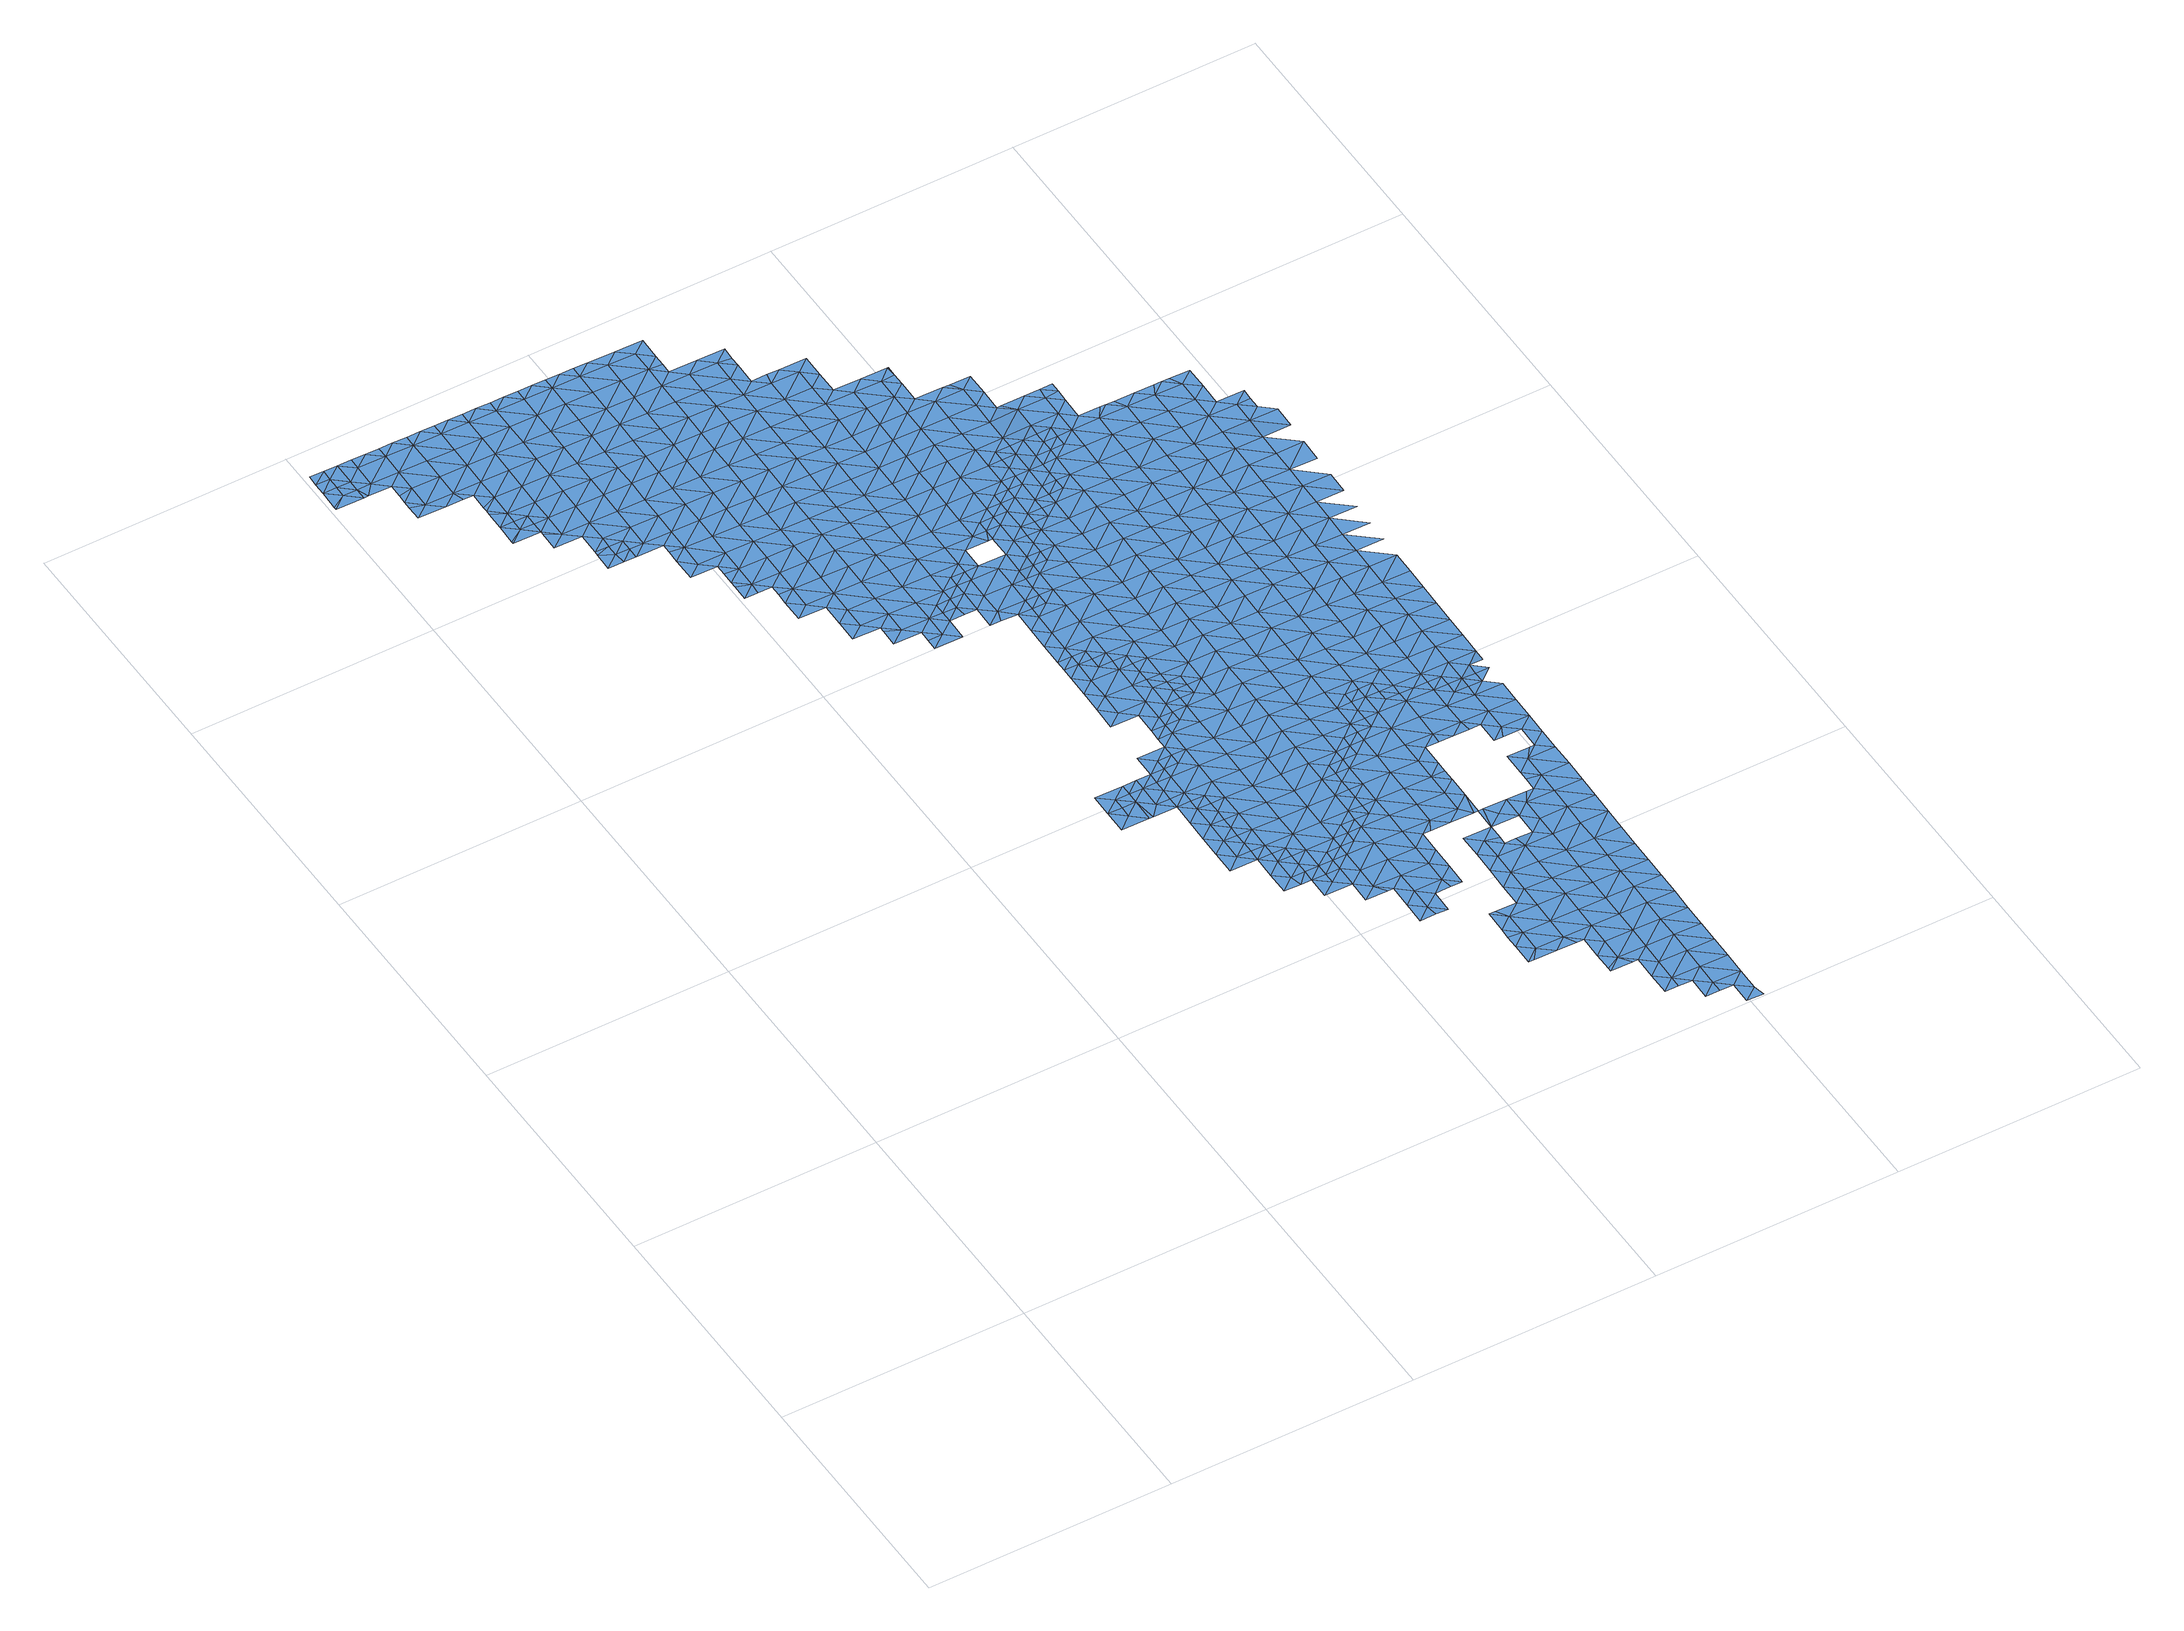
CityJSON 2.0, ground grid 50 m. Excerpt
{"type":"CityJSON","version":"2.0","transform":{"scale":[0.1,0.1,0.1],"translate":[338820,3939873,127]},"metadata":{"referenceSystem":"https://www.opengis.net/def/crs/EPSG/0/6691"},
"CityObjects":{
"waterbody1":{"type":"WaterBody","attributes":{"name":"1","class":"1140","function":"1","WaterBodyRiverFloodingRiskAttribute.description":"1","WaterBodyRiverFloodingRiskAttribute.rankOrg":"2","WaterBodyRiverFloodingRiskAttribute.adminType":"2","WaterBodyRiverFloodingRiskAttribute.scale":"L2"},"geometry":[{"type":"MultiSurface","lod":"1","boundaries":[[[0,1,2]],[[3,4,1]],[[0,2,5]],[[3,1,0]],[[5,6,0]],[[7,8,9]],[[10,3,0]],[[0,6,10]],[[8,7,11]],[[6,8,11]],[[12,10,6]],[[13,11,7]],[[6,11,12]],[[14,15,16]],[[17,10,12]],[[18,15,14]],[[18,19,20]],[[13,21,11]],[[14,19,18]],[[22,12,11]],[[20,19,13]],[[23,17,12]],[[14,16,24]],[[19,21,13]],[[22,23,12]],[[22,11,21]],[[25,14,24]],[[14,26,19]],[[26,21,19]],[[27,25,24]],[[28,23,22]],[[14,25,26]],[[29,22,21]],[[30,28,22]],[[31,21,26]],[[25,27,32]],[[33,34,35]],[[29,30,22]],[[33,36,34]],[[34,36,37]],[[29,21,31]],[[38,26,25]],[[39,25,32]],[[40,35,41]],[[41,35,34]],[[32,40,41]],[[37,42,34]],[[39,38,25]],[[38,31,26]],[[43,44,45]],[[43,46,44]],[[39,32,41]],[[47,30,29]],[[44,48,45]],[[49,29,31]],[[50,41,34]],[[46,51,44]],[[52,48,42]],[[53,34,42]],[[52,45,48]],[[38,49,31]],[[54,47,29]],[[53,50,34]],[[55,39,41]],[[53,42,48]],[[56,54,29]],[[49,56,29]],[[57,58,51]],[[59,38,39]],[[60,44,51]],[[44,61,48]],[[58,57,62]],[[55,41,50]],[[55,59,39]],[[63,49,38]],[[48,64,53]],[[65,54,56]],[[51,58,60]],[[62,66,58]],[[44,60,61]],[[67,50,53]],[[49,63,56]],[[68,65,56]],[[64,48,61]],[[66,69,58]],[[58,69,60]],[[70,55,50]],[[71,72,66]],[[38,59,63]],[[71,73,72]],[[63,74,56]],[[67,53,64]],[[72,69,66]],[[75,61,60]],[[56,74,68]],[[73,76,72]],[[55,70,59]],[[69,77,60]],[[78,79,80]],[[70,50,67]],[[81,78,80]],[[70,82,59]],[[59,83,63]],[[84,68,74]],[[76,85,72]],[[78,86,79]],[[87,67,64]],[[82,83,59]],[[60,77,75]],[[88,86,76]],[[72,89,69]],[[88,79,86]],[[63,83,74]],[[64,61,87]],[[85,89,72]],[[74,90,84]],[[87,61,75]],[[91,92,93]],[[94,70,67]],[[91,95,92]],[[92,95,96]],[[87,97,67]],[[98,90,74]],[[76,86,85]],[[99,100,93]],[[83,98,74]],[[101,86,78]],[[77,69,89]],[[92,99,93]],[[101,78,81]],[[70,94,82]],[[102,92,96]],[[81,100,99]],[[103,104,105]],[[94,67,97]],[[86,106,85]],[[101,81,99]],[[77,89,107]],[[108,103,105]],[[75,77,109]],[[110,111,104]],[[82,112,83]],[[113,90,98]],[[114,106,86]],[[103,110,104]],[[109,77,107]],[[109,115,75]],[[114,86,101]],[[115,97,87]],[[111,110,102]],[[116,92,102]],[[117,112,82]],[[85,118,89]],[[83,112,98]],[[87,75,115]],[[82,94,117]],[[106,118,85]],[[119,120,121]],[[98,122,113]],[[118,107,89]],[[99,92,123]],[[124,94,97]],[[102,110,116]],[[115,125,97]],[[123,92,116]],[[108,126,103]],[[112,127,98]],[[120,128,121]],[[103,126,110]],[[101,99,129]],[[98,127,122]],[[108,121,128]],[[120,119,130]],[[94,124,117]],[[114,101,129]],[[131,132,107]],[[99,123,129]],[[133,106,114]],[[110,134,116]],[[97,125,124]],[[107,118,131]],[[108,128,126]],[[109,107,132]],[[135,134,110]],[[117,136,112]],[[137,122,127]],[[120,138,128]],[[138,120,130]],[[132,139,109]],[[139,125,115]],[[110,126,135]],[[140,118,106]],[[141,142,143]],[[114,129,144]],[[130,141,143]],[[115,109,139]],[[117,124,145]],[[146,129,123]],[[112,147,127]],[[128,148,126]],[[127,149,137]],[[142,150,143]],[[138,148,128]],[[114,144,133]],[[138,130,143]],[[136,117,145]],[[123,116,146]],[[151,124,125]],[[146,116,134]],[[152,144,129]],[[131,118,140]],[[153,154,155]],[[148,156,126]],[[157,151,125]],[[154,158,159]],[[106,133,140]],[[160,161,162]],[[146,152,129]],[[159,155,154]],[[112,136,147]],[[163,162,161]],[[125,139,157]],[[149,127,147]],[[164,163,161]],[[165,134,135]],[[166,167,164]],[[168,169,150]],[[168,170,169]],[[171,133,144]],[[135,126,172]],[[151,173,124]],[[174,175,176]],[[173,136,145]],[[176,158,174]],[[131,140,177]],[[138,143,178]],[[132,131,179]],[[167,180,181]],[[143,150,178]],[[172,126,156]],[[158,154,174]],[[145,124,173]],[[153,182,154]],[[183,149,147]],[[138,184,148]],[[164,161,166]],[[160,185,161]],[[170,186,169]],[[187,146,134]],[[178,184,138]],[[188,189,190]],[[174,191,175]],[[192,144,152]],[[131,177,179]],[[193,147,136]],[[190,194,188]],[[195,191,196]],[[180,167,166]],[[150,169,178]],[[133,197,140]],[[195,175,191]],[[139,132,198]],[[199,156,148]],[[194,200,188]],[[165,135,172]],[[201,174,154]],[[187,152,146]],[[202,183,147]],[[171,144,192]],[[171,197,133]],[[157,139,198]],[[203,178,169]],[[191,204,196]],[[205,166,161]],[[186,203,169]],[[140,197,177]],[[206,207,182]],[[201,154,182]],[[132,179,198]],[[207,189,188]],[[206,189,207]],[[208,161,185]],[[209,196,204]],[[166,210,180]],[[211,202,147]],[[187,134,165]],[[136,173,193]],[[185,209,204]],[[193,211,147]],[[200,212,188]],[[213,191,174]],[[214,172,156]],[[208,205,161]],[[215,212,200]],[[148,184,199]],[[151,157,216]],[[217,184,178]],[[187,218,152]],[[201,182,207]],[[197,219,177]],[[208,185,204]],[[212,220,188]],[[157,198,216]],[[178,203,221]],[[222,156,199]],[[207,188,220]],[[172,214,165]],[[166,205,210]],[[178,221,217]],[[213,174,201]],[[192,152,223]],[[192,224,171]],[[179,177,225]],[[226,199,184]],[[151,216,227]],[[173,151,228]],[[173,229,193]],[[230,202,211]],[[223,152,218]],[[204,191,231]],[[156,222,214]],[[207,232,201]],[[225,177,219]],[[233,234,210]],[[226,184,217]],[[225,235,179]],[[231,191,213]],[[236,197,171]],[[214,237,165]],[[151,227,228]],[[198,179,235]],[[187,165,237]],[[238,230,211]],[[207,220,232]],[[239,222,199]],[[210,205,233]],[[208,204,240]],[[241,234,233]],[[242,226,217]],[[224,236,171]],[[243,213,201]],[[187,244,218]],[[245,246,241]],[[247,232,220]],[[226,248,199]],[[192,223,224]],[[249,227,216]],[[211,193,229]],[[233,245,241]],[[204,231,240]],[[173,228,229]],[[248,239,199]],[[216,198,249]],[[246,250,251]],[[252,243,201]],[[253,223,218]],[[205,208,254]],[[219,197,236]],[[255,233,205]],[[244,187,237]],[[249,198,235]],[[254,208,240]],[[201,232,252]],[[244,253,218]],[[256,228,227]],[[250,246,245]],[[254,255,205]],[[219,257,225]],[[214,222,239]],[[242,258,226]],[[238,211,259]],[[211,229,259]],[[231,213,243]],[[247,260,232]],[[261,240,231]],[[214,262,237]],[[263,257,219]],[[264,245,233]],[[265,260,247]],[[223,266,224]],[[239,262,214]],[[267,235,225]],[[253,266,223]],[[268,227,249]],[[258,269,226]],[[226,269,248]],[[219,236,263]],[[242,270,258]],[[271,250,245]],[[260,272,232]],[[232,272,252]],[[273,244,237]],[[257,267,225]],[[274,275,276]],[[256,227,268]],[[276,275,277]],[[262,273,237]],[[256,278,228]],[[264,233,255]],[[231,243,261]],[[266,279,224]],[[280,281,274]],[[264,282,245]],[[269,283,248]],[[229,228,278]],[[284,253,244]],[[248,283,239]],[[272,285,252]],[[286,287,240]],[[238,259,288]],[[280,274,276]],[[245,282,271]],[[289,268,249]],[[254,287,255]],[[259,229,278]],[[277,290,276]],[[240,261,286]],[[254,240,287]],[[236,224,291]],[[249,235,289]],[[281,292,293]],[[239,294,262]],[[295,283,269]],[[263,236,291]],[[296,257,263]],[[292,281,280]],[[253,297,266]],[[298,285,272]],[[283,294,239]],[[224,279,291]],[[244,273,284]],[[243,252,299]],[[259,300,288]],[[235,267,289]],[[268,301,256]],[[287,302,255]],[[300,259,278]],[[303,304,305]],[[289,301,268]],[[304,290,306]],[[307,271,308]],[[309,278,256]],[[276,310,280]],[[306,305,304]],[[311,293,292]],[[271,282,308]],[[264,255,302]],[[312,307,308]],[[252,285,299]],[[294,313,262]],[[262,314,273]],[[253,284,297]],[[261,243,315]],[[316,310,276]],[[297,317,266]],[[276,290,316]],[[263,291,296]],[[302,318,264]],[[296,319,257]],[[264,320,282]],[[295,321,283]],[[322,309,256]],[[323,312,308]],[[324,292,280]],[[301,322,256]],[[314,284,273]],[[298,325,285]],[[317,326,266]],[[300,327,288]],[[292,328,311]],[[243,299,315]],[[329,289,267]],[[279,326,291]],[[290,304,316]],[[330,278,309]],[[331,294,283]],[[303,332,304]],[[321,331,283]],[[325,333,285]],[[286,261,334]],[[279,266,326]],[[300,278,335]],[[336,337,338]],[[267,257,329]],[[339,340,336]],[[335,278,330]],[[333,341,285]],[[308,342,323]],[[343,297,284]],[[262,313,314]],[[299,285,341]],[[308,282,320]],[[261,315,334]],[[291,344,296]],[[264,318,320]],[[345,316,304]],[[257,319,329]],[[336,338,339]],[[287,286,346]],[[292,324,328]],[[326,344,291]],[[280,310,324]],[[300,335,327]],[[347,348,299]],[[299,348,315]],[[345,304,332]],[[349,340,339]],[[350,340,349]],[[346,286,334]],[[294,351,313]],[[299,341,347]],[[352,319,296]],[[308,353,342]],[[332,350,349]],[[351,294,331]],[[301,289,354]],[[338,355,339]],[[356,309,322]],[[284,314,343]],[[357,310,316]],[[301,358,322]],[[302,287,359]],[[360,334,315]],[[302,361,318]],[[308,320,353]],[[289,329,354]],[[362,360,315]],[[345,332,349]],[[359,287,346]],[[315,348,362]],[[363,297,343]],[[364,328,365]],[[317,366,326]],[[313,367,314]],[[319,368,329]],[[369,351,331]],[[328,324,365]],[[370,364,365]],[[317,297,366]],[[339,371,349]],[[296,344,352]],[[352,368,319]],[[318,372,320]],[[373,356,322]],[[301,354,358]],[[374,375,355]],[[358,373,322]],[[374,342,375]],[[316,345,357]],[[357,376,310]],[[310,377,324]],[[342,353,375]],[[378,379,380]],[[297,363,366]],[[381,354,329]],[[382,370,365]],[[380,370,382]],[[313,351,383]],[[302,359,361]],[[384,345,349]],[[339,355,371]],[[385,353,320]],[[386,334,360]],[[376,377,310]],[[366,387,326]],[[324,377,365]],[[371,384,349]],[[378,380,382]],[[346,334,386]],[[344,326,387]],[[313,383,367]],[[354,388,358]],[[355,375,371]],[[346,389,359]],[[343,314,390]],[[318,361,372]],[[391,357,345]],[[392,382,365]],[[344,393,352]],[[394,395,351]],[[351,395,383]],[[329,368,381]],[[351,369,394]],[[381,396,354]],[[390,314,367]],[[386,360,397]],[[390,398,343]],[[399,373,358]],[[369,400,394]],[[401,393,344]],[[402,378,382]],[[354,396,388]],[[389,346,386]],[[352,393,368]],[[363,343,398]],[[320,372,385]],[[363,403,366]],[[344,387,401]],[[358,388,399]],[[357,404,376]],[[375,353,405]],[[375,406,371]],[[345,384,391]],[[395,407,383]],[[391,404,357]],[[356,373,408]],[[365,377,392]],[[409,367,383]],[[361,359,410]],[[397,411,386]],[[405,353,385]],[[412,387,366]],[[413,373,399]],[[396,414,388]],[[359,389,410]],[[376,415,377]],[[407,409,383]],[[373,413,408]],[[416,382,392]],[[411,417,386]],[[403,363,398]],[[404,415,376]],[[397,418,411]],[[402,382,416]],[[419,390,367]],[[372,361,420]],[[381,368,421]],[[422,385,372]],[[389,386,417]],[[406,375,405]],[[421,368,393]],[[387,423,401]],[[361,410,420]],[[421,424,381]],[[381,425,396]],[[395,426,407]],[[384,371,427]],[[384,428,391]],[[396,429,414]],[[430,410,389]],[[431,432,433]],[[434,405,385]],[[366,403,412]],[[432,402,416]],[[431,402,432]],[[422,372,420]],[[392,377,435]],[[371,406,427]],[[436,416,392]],[[437,404,391]],[[419,367,409]],[[419,438,390]],[[426,439,407]],[[432,440,433]],[[377,415,435]],[[423,387,412]],[[440,441,442]],[[389,417,430]],[[443,403,398]],[[396,425,429]],[[444,406,405]],[[442,433,440]],[[410,445,420]],[[428,384,427]],[[393,446,421]],[[398,390,438]],[[447,409,407]],[[434,385,422]],[[381,424,425]],[[393,401,446]],[[439,447,407]],[[426,448,439]],[[416,449,432]],[[438,443,398]],[[417,450,430]],[[392,435,436]],[[446,401,423]],[[451,441,440]],[[452,412,403]],[[445,410,430]],[[453,427,406]],[[437,391,428]],[[424,421,454]],[[437,455,404]],[[444,405,434]],[[444,453,406]],[[449,416,436]],[[456,419,409]],[[425,457,429]],[[415,404,455]],[[415,458,435]],[[450,459,430]],[[460,461,420]],[[449,462,432]],[[463,423,412]],[[464,424,454]],[[456,409,447]],[[460,420,445]],[[465,428,427]],[[425,424,464]],[[454,421,466]],[[421,446,466]],[[422,420,461]],[[440,432,462]],[[453,465,427]],[[451,440,467]],[[468,469,430]],[[452,403,443]],[[435,470,436]],[[471,438,419]],[[430,459,468]],[[434,422,461]],[[445,430,469]],[[472,437,428]],[[423,473,446]],[[425,464,457]],[[456,447,474]],[[440,475,467]],[[415,455,458]],[[476,449,436]],[[477,471,419]],[[475,440,462]],[[471,443,438]],[[478,479,445]],[[445,479,460]],[[463,473,423]],[[445,469,478]],[[444,434,480]],[[412,452,463]],[[419,456,477]],[[480,434,461]],[[481,453,444]],[[470,435,458]],[[470,476,436]],[[437,482,455]],[[454,466,483]],[[428,465,472]],[[484,462,449]],[[472,482,437]],[[474,485,456]],[[486,452,443]],[[466,446,473]],[[487,488,489]],[[490,461,460]],[[491,485,474]],[[479,490,460]],[[489,467,487]],[[467,475,487]],[[476,484,449]],[[485,492,456]],[[456,492,477]],[[444,480,493]],[[482,494,455]],[[486,443,471]],[[495,488,487]],[[465,453,481]],[[496,466,473]],[[461,497,480]],[[458,455,494]],[[498,471,477]],[[483,466,496]],[[444,493,481]],[[499,470,458]],[[490,497,461]],[[500,498,477]],[[500,477,492]],[[465,501,472]],[[463,502,473]],[[503,487,475]],[[490,479,504]],[[494,499,458]],[[505,506,452]],[[475,462,507]],[[508,495,487]],[[452,486,505]],[[463,452,506]],[[509,476,470]],[[510,482,472]],[[507,462,484]],[[497,511,480]],[[512,496,473]],[[480,513,493]],[[465,481,514]],[[515,486,471]],[[463,506,502]],[[504,516,490]],[[512,473,502]],[[513,481,493]],[[501,510,472]],[[515,471,498]],[[465,514,501]],[[482,510,494]],[[483,496,517]],[[487,503,508]],[[476,518,484]],[[475,507,503]],[[519,517,496]],[[470,499,509]],[[509,518,476]],[[519,496,512]],[[520,497,490]],[[486,521,505]],[[522,523,524]],[[515,521,486]],[[525,516,522]],[[480,511,513]],[[520,490,516]],[[526,507,484]],[[515,498,527]],[[528,502,506]],[[529,530,531]],[[532,511,497]],[[522,524,525]],[[517,519,533]],[[514,481,534]],[[531,508,529]],[[499,494,535]],[[521,536,505]],[[537,501,514]],[[508,503,529]],[[520,516,525]],[[481,513,534]],[[527,538,515]],[[494,510,535]],[[506,505,536]],[[499,539,509]],[[529,540,530]],[[524,541,525]],[[484,518,526]],[[526,542,507]],[[543,537,514]],[[544,528,506]],[[545,530,540]],[[545,546,547]],[[511,548,513]],[[549,539,499]],[[543,514,534]],[[497,520,532]],[[501,537,510]],[[503,507,542]],[[549,499,535]],[[550,529,503]],[[509,539,518]],[[538,551,515]],[[552,520,525]],[[541,552,525]],[[546,545,540]],[[553,534,513]],[[554,535,510]],[[515,555,521]],[[506,536,544]],[[511,532,548]],[[548,553,513]],[[556,540,529]],[[518,557,526]],[[544,558,528]],[[559,532,520]],[[503,542,550]],[[536,521,560]],[[561,546,540]],[[555,560,521]],[[562,544,536]],[[554,510,537]],[[563,549,535]],[[534,564,543]],[[538,565,551]],[[555,515,551]],[[552,541,566]],[[518,539,557]],[[562,536,560]],[[529,550,556]],[[556,567,540]],[[564,537,543]],[[568,534,553]],[[520,552,559]],[[559,569,532]],[[532,570,548]],[[571,535,554]],[[555,572,560]],[[573,539,549]],[[540,567,561]],[[565,574,551]],[[558,544,575]],[[566,576,552]],[[526,557,577]],[[575,544,562]],[[569,570,532]],[[542,526,578]],[[564,534,568]],[[563,535,571]],[[537,579,554]],[[578,526,577]],[[550,542,578]],[[580,556,550]],[[539,573,557]],[[564,579,537]],[[581,555,551]],[[574,581,551]],[[582,561,583]],[[573,549,563]],[[584,552,576]],[[552,585,559]],[[586,587,588]],[[554,589,571]],[[561,567,583]],[[553,548,590]],[[572,555,591]],[[574,582,583]],[[576,586,588]],[[580,550,578]],[[587,592,588]],[[593,567,556]],[[584,585,552]],[[583,581,574]],[[590,548,570]],[[568,553,590]],[[594,569,559]],[[595,563,571]],[[584,576,588]],[[554,579,589]],[[577,596,578]],[[555,597,591]],[[598,556,580]],[[592,599,588]],[[557,573,600]],[[577,557,596]],[[601,602,568]],[[555,581,597]],[[601,568,590]],[[596,557,600]],[[569,603,570]],[[604,580,578]],[[564,568,602]],[[583,567,593]],[[605,606,588]],[[588,606,584]],[[571,589,595]],[[556,598,593]],[[594,559,585]],[[581,583,607]],[[588,599,605]],[[596,604,578]],[[608,609,563]],[[579,610,589]],[[591,597,611]],[[608,563,595]],[[579,564,610]],[[612,598,580]],[[573,563,609]],[[603,569,594]],[[597,581,613]],[[606,614,584]],[[590,570,603]],[[607,583,615]],[[616,601,590]],[[581,607,613]],[[584,614,585]],[[583,593,615]],[[597,617,611]],[[600,573,609]],[[613,617,597]],[[564,602,610]],[[603,616,590]],[[612,593,598]],[[618,580,604]],[[619,594,585]],[[620,614,606]],[[621,611,617]],[[622,602,601]],[[596,600,623]],[[624,608,595]],[[612,580,618]],[[616,625,601]],[[589,610,626]],[[627,604,596]],[[595,589,628]],[[607,615,629]],[[600,609,623]],[[593,630,615]],[[631,603,594]],[[624,609,608]],[[585,614,619]],[[602,622,610]],[[632,627,596]],[[589,626,628]],[[627,618,604]],[[630,593,612]],[[596,623,632]],[[633,634,615]],[[629,615,634]],[[622,601,625]],[[624,595,628]],[[594,619,631]],[[610,635,626]],[[636,612,618]],[[609,637,623]],[[622,635,610]],[[616,603,638]],[[627,636,618]],[[639,625,616]],[[615,630,633]],[[603,631,638]],[[638,639,616]],[[637,609,624]],[[640,630,612]],[[626,641,628]],[[634,633,642]],[[643,641,626]],[[641,624,628]],[[626,635,643]],[[640,612,636]],[[623,637,644]],[[632,623,645]],[[622,646,635]],[[645,623,644]],[[647,636,627]],[[625,639,648]],[[649,637,624]],[[642,633,650]],[[622,625,646]],[[633,630,651]],[[641,652,624]],[[627,632,647]],[[630,640,651]],[[653,643,635]],[[625,648,646]],[[632,645,647]],[[654,633,651]],[[650,633,654]],[[644,637,649]],[[655,656,636]],[[624,652,649]],[[655,636,647]],[[640,656,651]],[[640,636,656]],[[641,643,657]],[[658,650,654]],[[645,644,659]],[[660,647,645]],[[641,661,652]],[[659,644,649]],[[651,662,654]],[[656,662,651]],[[652,663,649]],[[660,645,659]],[[654,664,658]],[[647,665,655]],[[660,665,647]],[[654,666,664]],[[655,667,656]],[[663,668,649]],[[654,662,666]],[[669,662,656]],[[659,649,668]],[[670,664,666]],[[655,665,667]],[[671,672,659]],[[660,672,665]],[[673,662,669]],[[674,656,667]],[[666,662,673]],[[660,659,672]],[[669,656,674]],[[670,666,675]],[[665,676,667]],[[666,673,675]],[[677,674,667]],[[678,669,674]],[[679,677,667]],[[676,679,667]],[[680,678,674]],[[674,677,680]]]}]},
"waterbody2":{"type":"WaterBody","attributes":{"name":"1","class":"1140","function":"1","WaterBodyRiverFloodingRiskAttribute.description":"1","WaterBodyRiverFloodingRiskAttribute.rankOrg":"1","WaterBodyRiverFloodingRiskAttribute.adminType":"2","WaterBodyRiverFloodingRiskAttribute.scale":"L2"},"geometry":[{"type":"MultiSurface","lod":"1","boundaries":[[[6,5,8]],[[681,8,5]],[[9,8,681]],[[682,681,2]],[[5,2,681]],[[683,9,681]],[[682,683,681]]]}]},
"waterbody3":{"type":"WaterBody","attributes":{"name":"1","class":"1140","function":"1","WaterBodyRiverFloodingRiskAttribute.description":"1","WaterBodyRiverFloodingRiskAttribute.rankOrg":"1","WaterBodyRiverFloodingRiskAttribute.adminType":"2","WaterBodyRiverFloodingRiskAttribute.scale":"L2"},"geometry":[{"type":"MultiSurface","lod":"1","boundaries":[[[684,45,52]],[[42,684,52]],[[42,37,684]],[[36,685,684]],[[37,36,684]],[[685,686,684]],[[684,686,45]]]}]},
"waterbody4":{"type":"WaterBody","attributes":{"name":"1","class":"1140","function":"1","WaterBodyRiverFloodingRiskAttribute.description":"1","WaterBodyRiverFloodingRiskAttribute.rankOrg":"1","WaterBodyRiverFloodingRiskAttribute.adminType":"2","WaterBodyRiverFloodingRiskAttribute.scale":"L2"},"geometry":[{"type":"MultiSurface","lod":"1","boundaries":[[[687,688,689]],[[687,71,688]],[[66,62,688]],[[62,690,688]],[[690,62,57]],[[71,66,688]],[[689,688,690]],[[687,73,71]]]}]},
"waterbody5":{"type":"WaterBody","attributes":{"name":"1","class":"1140","function":"1","WaterBodyRiverFloodingRiskAttribute.description":"1","WaterBodyRiverFloodingRiskAttribute.rankOrg":"2","WaterBodyRiverFloodingRiskAttribute.adminType":"2","WaterBodyRiverFloodingRiskAttribute.scale":"L2"},"geometry":[{"type":"MultiSurface","lod":"1","boundaries":[[[691,692,693]],[[693,694,695]],[[695,696,693]],[[696,697,693]],[[691,693,697]],[[694,693,692]]]}]},
"waterbody6":{"type":"WaterBody","attributes":{"name":"1","class":"1140","function":"1","WaterBodyRiverFloodingRiskAttribute.description":"1","WaterBodyRiverFloodingRiskAttribute.rankOrg":"1","WaterBodyRiverFloodingRiskAttribute.adminType":"2","WaterBodyRiverFloodingRiskAttribute.scale":"L2"},"geometry":[{"type":"MultiSurface","lod":"1","boundaries":[[[698,164,167]],[[699,691,698]],[[696,695,700]],[[697,696,700]],[[697,700,701]],[[695,702,700]],[[703,697,701]],[[702,701,700]],[[704,697,703]],[[698,181,699]],[[167,181,698]],[[163,164,704]],[[698,704,164]],[[704,698,697]],[[703,162,704]],[[704,162,163]],[[692,691,699]],[[697,698,691]]]}]},
"waterbody7":{"type":"WaterBody","attributes":{"name":"1","class":"1140","function":"1","WaterBodyRiverFloodingRiskAttribute.description":"1","WaterBodyRiverFloodingRiskAttribute.rankOrg":"1","WaterBodyRiverFloodingRiskAttribute.adminType":"2","WaterBodyRiverFloodingRiskAttribute.scale":"L2"},"geometry":[{"type":"MultiSurface","lod":"1","boundaries":[[[705,706,707]],[[708,162,709]],[[707,155,159]],[[710,705,707]],[[708,709,711]],[[710,158,176]],[[158,710,707]],[[159,158,707]],[[175,195,711]],[[175,711,710]],[[711,712,710]],[[712,705,710]],[[711,196,708]],[[195,196,711]],[[196,209,708]],[[209,185,708]],[[160,708,185]],[[160,162,708]],[[707,706,155]],[[176,175,710]],[[709,712,711]]]}]},
"waterbody8":{"type":"WaterBody","attributes":{"name":"1","class":"1140","function":"1","WaterBodyRiverFloodingRiskAttribute.description":"1","WaterBodyRiverFloodingRiskAttribute.rankOrg":"1","WaterBodyRiverFloodingRiskAttribute.adminType":"2","WaterBodyRiverFloodingRiskAttribute.scale":"L2"},"geometry":[{"type":"MultiSurface","lod":"1","boundaries":[[[153,155,713]],[[182,153,713]],[[206,713,189]],[[155,714,713]],[[189,713,715]],[[206,182,713]],[[715,190,189]],[[713,714,715]],[[190,716,194]],[[715,716,190]],[[717,716,715]],[[717,715,714]]]}]},
"waterbody9":{"type":"WaterBody","attributes":{"name":"1","class":"1140","function":"1","WaterBodyRiverFloodingRiskAttribute.description":"1","WaterBodyRiverFloodingRiskAttribute.rankOrg":"1","WaterBodyRiverFloodingRiskAttribute.adminType":"2","WaterBodyRiverFloodingRiskAttribute.scale":"L2"},"geometry":[{"type":"MultiSurface","lod":"1","boundaries":[[[718,719,194]],[[718,720,719]],[[200,194,719]],[[215,200,719]],[[721,722,720]],[[719,720,215]],[[723,722,721]],[[724,215,720]],[[720,722,724]],[[723,725,722]],[[726,727,728]],[[724,729,215]],[[730,727,726]],[[247,220,212]],[[212,215,729]],[[728,731,725]],[[247,212,729]],[[732,722,725]],[[731,728,727]],[[732,733,722]],[[727,730,734]],[[724,722,733]],[[265,247,729]],[[727,735,731]],[[725,731,732]],[[735,727,734]],[[733,736,724]],[[736,265,729]],[[729,724,736]],[[737,738,739]],[[735,740,731]],[[731,740,732]],[[741,739,738]],[[742,743,741]],[[732,744,733]],[[736,745,265]],[[742,741,738]],[[746,740,735]],[[740,744,732]],[[747,743,742]],[[260,265,745]],[[738,737,748]],[[260,298,272]],[[749,747,742]],[[298,260,745]],[[750,747,749]],[[748,751,738]],[[746,752,740]],[[736,733,753]],[[754,750,749]],[[736,755,745]],[[733,744,753]],[[756,744,740]],[[742,738,751]],[[745,325,298]],[[742,757,749]],[[756,740,752]],[[751,757,742]],[[758,751,748]],[[736,753,755]],[[755,759,745]],[[754,749,760]],[[745,759,325]],[[753,744,761]],[[744,756,761]],[[762,763,764]],[[749,765,760]],[[753,766,755]],[[758,767,751]],[[764,763,768]],[[769,763,762]],[[749,757,765]],[[753,761,766]],[[333,325,770]],[[751,771,757]],[[325,759,770]],[[341,333,770]],[[768,772,767]],[[766,773,755]],[[755,773,759]],[[774,760,765]],[[768,763,772]],[[775,760,774]],[[347,776,348]],[[347,341,776]],[[751,767,771]],[[777,778,779]],[[780,781,775]],[[341,770,776]],[[782,773,766]],[[763,769,783]],[[784,779,778]],[[757,785,765]],[[759,786,770]],[[780,775,774]],[[767,772,771]],[[787,783,784]],[[783,788,763]],[[362,348,789]],[[790,757,771]],[[765,785,774]],[[348,776,789]],[[780,791,781]],[[787,784,778]],[[792,778,777]],[[360,362,397]],[[793,773,782]],[[759,773,786]],[[397,362,789]],[[794,781,791]],[[785,757,790]],[[787,788,783]],[[774,795,780]],[[772,763,796]],[[791,797,794]],[[794,797,798]],[[799,770,786]],[[796,763,788]],[[792,800,778]],[[771,772,796]],[[776,770,801]],[[802,790,771]],[[803,787,778]],[[804,805,806]],[[801,770,799]],[[793,807,773]],[[789,776,801]],[[792,806,805]],[[774,785,795]],[[397,789,418]],[[800,803,778]],[[805,800,792]],[[808,788,787]],[[809,798,797]],[[786,773,807]],[[771,796,802]],[[797,791,810]],[[789,811,418]],[[812,805,804]],[[780,795,813]],[[791,780,814]],[[811,789,801]],[[785,790,815]],[[816,797,810]],[[791,814,810]],[[799,786,817]],[[780,813,814]],[[790,802,815]],[[815,818,785]],[[817,786,807]],[[793,819,807]],[[797,816,809]],[[820,800,805]],[[821,812,822]],[[808,787,803]],[[812,820,805]],[[795,785,818]],[[411,418,823]],[[418,811,823]],[[796,788,824]],[[801,799,825]],[[826,811,801]],[[827,810,814]],[[417,411,450]],[[821,822,828]],[[829,803,800]],[[799,817,825]],[[450,411,823]],[[825,826,801]],[[821,820,812]],[[813,795,830]],[[831,807,819]],[[788,808,824]],[[832,814,813]],[[833,815,802]],[[802,796,834]],[[795,818,830]],[[835,827,814]],[[817,807,831]],[[836,809,837]],[[831,819,836]],[[838,823,811]],[[839,808,803]],[[834,796,824]],[[809,840,837]],[[826,841,811]],[[831,842,817]],[[800,820,829]],[[843,818,815]],[[829,839,803]],[[832,813,830]],[[825,817,842]],[[450,823,459]],[[833,802,834]],[[844,826,825]],[[840,809,845]],[[846,825,842]],[[838,811,841]],[[823,838,459]],[[835,814,847]],[[814,832,847]],[[844,825,846]],[[824,808,848]],[[843,815,833]],[[830,818,843]],[[837,840,849]],[[850,841,826]],[[824,851,834]],[[808,839,848]],[[849,840,845]],[[850,826,844]],[[835,852,845]],[[853,833,834]],[[835,847,852]],[[832,830,854]],[[851,824,848]],[[468,459,855]],[[854,830,843]],[[459,838,855]],[[851,853,834]],[[469,468,855]],[[856,841,850]],[[857,843,833]],[[849,845,858]],[[845,852,858]],[[478,469,859]],[[478,504,479]],[[860,832,854]],[[469,855,859]],[[853,857,833]],[[838,841,856]],[[847,832,861]],[[862,856,850]],[[504,478,859]],[[863,849,858]],[[864,854,843]],[[861,832,860]],[[865,858,852]],[[857,864,843]],[[852,847,865]],[[859,855,523]],[[838,856,866]],[[855,838,867]],[[868,860,854]],[[516,504,859]],[[865,847,861]],[[522,516,859]],[[867,838,866]],[[522,859,523]],[[863,858,869]],[[870,869,858]],[[865,870,858]],[[856,862,871]],[[523,855,867]],[[868,854,864]],[[872,861,860]],[[873,866,856]],[[868,874,860]],[[524,523,867]],[[872,865,861]],[[875,876,869]],[[870,875,869]],[[856,871,873]],[[876,875,877]],[[872,860,874]],[[867,541,524]],[[865,878,870]],[[867,866,879]],[[871,880,873]],[[877,881,882]],[[866,873,879]],[[877,875,881]],[[878,865,872]],[[870,883,875]],[[881,884,882]],[[885,867,879]],[[873,880,886]],[[541,867,885]],[[883,870,878]],[[887,886,888]],[[886,889,873]],[[883,890,875]],[[566,541,885]],[[587,885,879]],[[888,891,887]],[[881,875,890]],[[879,873,889]],[[887,889,886]],[[884,881,892]],[[890,893,881]],[[894,587,879]],[[576,566,885]],[[586,576,885]],[[887,891,895]],[[885,587,586]],[[892,881,893]],[[894,879,889]],[[893,896,892]],[[897,887,895]],[[592,587,894]],[[895,892,896]],[[889,887,897]],[[898,894,889]],[[896,897,895]],[[592,894,599]],[[889,897,898]],[[894,899,599]],[[894,898,899]],[[900,606,605]],[[605,599,900]]]}]},
"waterbody10":{"type":"WaterBody","attributes":{"name":"1","class":"1140","function":"1","WaterBodyRiverFloodingRiskAttribute.description":"1","WaterBodyRiverFloodingRiskAttribute.rankOrg":"1","WaterBodyRiverFloodingRiskAttribute.adminType":"2","WaterBodyRiverFloodingRiskAttribute.scale":"L2"},"geometry":[{"type":"MultiSurface","lod":"1","boundaries":[[[241,901,902]],[[902,901,181]],[[234,241,902]],[[180,210,234]],[[180,234,902]],[[181,180,902]]]}]},
"waterbody11":{"type":"WaterBody","attributes":{"name":"1","class":"1140","function":"1","WaterBodyRiverFloodingRiskAttribute.description":"1","WaterBodyRiverFloodingRiskAttribute.rankOrg":"1","WaterBodyRiverFloodingRiskAttribute.adminType":"2","WaterBodyRiverFloodingRiskAttribute.scale":"L2"},"geometry":[{"type":"MultiSurface","lod":"1","boundaries":[[[903,277,275]],[[277,903,904]],[[905,904,903]],[[904,905,906]],[[907,908,909]],[[305,904,906]],[[290,277,904]],[[338,337,910]],[[911,312,912]],[[909,337,336]],[[908,913,912]],[[340,907,909]],[[303,907,332]],[[306,290,904]],[[250,911,251]],[[908,914,913]],[[908,915,914]],[[323,342,910]],[[908,906,915]],[[303,305,907]],[[305,306,904]],[[914,916,913]],[[916,917,913]],[[913,917,912]],[[917,911,912]],[[251,911,917]],[[906,905,915]],[[910,312,323]],[[337,312,910]],[[312,337,912]],[[909,912,337]],[[912,909,908]],[[908,907,906]],[[336,340,909]],[[350,332,907]],[[350,907,340]],[[355,338,374]],[[250,307,911]],[[307,250,271]],[[307,312,911]],[[910,374,338]],[[342,374,910]],[[907,305,906]]]}]},
"waterbody12":{"type":"WaterBody","attributes":{"name":"1","class":"1140","function":"1","WaterBodyRiverFloodingRiskAttribute.description":"1","WaterBodyRiverFloodingRiskAttribute.rankOrg":"1","WaterBodyRiverFloodingRiskAttribute.adminType":"2","WaterBodyRiverFloodingRiskAttribute.scale":"L2"},"geometry":[{"type":"MultiSurface","lod":"1","boundaries":[[[918,919,400]],[[918,920,379]],[[379,920,921]],[[380,379,921]],[[380,921,370]],[[921,922,370]],[[921,923,922]],[[921,924,923]],[[924,925,923]],[[925,926,927]],[[928,923,929]],[[923,928,293]],[[925,929,923]],[[930,918,379]],[[930,919,918]],[[931,441,448]],[[433,442,919]],[[930,433,919]],[[930,379,378]],[[364,370,922]],[[293,922,923]],[[270,926,925]],[[295,258,932]],[[924,270,925]],[[921,920,924]],[[920,918,321]],[[932,321,295]],[[258,295,269]],[[498,500,933]],[[500,492,933]],[[934,491,474]],[[485,935,492]],[[491,934,488]],[[530,935,936]],[[933,492,935]],[[527,498,933]],[[547,937,538]],[[547,546,937]],[[582,546,561]],[[546,582,937]],[[582,574,937]],[[442,441,919]],[[574,565,937]],[[565,538,937]],[[933,538,527]],[[547,538,933]],[[935,547,933]],[[545,547,935]],[[530,545,935]],[[531,530,936]],[[495,531,936]],[[495,936,488]],[[936,491,488]],[[936,935,491]],[[485,491,935]],[[932,920,321]],[[920,932,924]],[[924,932,270]],[[258,270,932]],[[242,926,270]],[[311,922,293]],[[311,364,922]],[[311,328,364]],[[431,378,402]],[[378,431,930]],[[431,433,930]],[[495,508,531]],[[931,919,441]],[[919,931,400]],[[394,400,931]],[[394,426,395]],[[439,448,934]],[[448,938,934]],[[441,938,448]],[[451,938,441]],[[451,467,938]],[[938,467,489]],[[489,488,938]],[[488,934,938]],[[474,439,934]],[[447,439,474]],[[426,931,448]],[[426,394,931]],[[203,927,926]],[[242,221,926]],[[242,217,221]],[[221,203,926]]]}]}
},
"vertices":[
[37,2412,14],[9,2414,14],[9,2389,14],[38,2435,14],[10,2436,14],[37,2389,14],[65,2388,14],[74,2342,14],[65,2365,14],[65,2342,14],[66,2435,14],[93,2365,14],[94,2411,14],[121,2341,14],[148,2271,14],[120,2279,14],[120,2249,14],[95,2434,14],[120,2295,14],[149,2318,14],[121,2313,14],[150,2364,14],[151,2410,14],[123,2434,14],[176,2248,14],[205,2270,14],[206,2317,14],[212,2247,14],[151,2433,14],[207,2409,14],[179,2433,14],[207,2363,14],[233,2247,14],[232,2192,14],[260,2177,14],[232,2201,14],[231,2154,14],[259,2154,14],[262,2316,14],[261,2269,14],[232,2211,14],[261,2223,14],[288,2153,14],[287,2101,14],[315,2083,14],[287,2107,14],[286,2061,14],[208,2432,14],[316,2130,14],[263,2362,14],[317,2222,14],[343,2060,14],[287,2130,14],[316,2176,14],[236,2432,14],[318,2268,14],[264,2408,14],[342,2014,14],[371,2036,14],[319,2315,14],[371,2082,14],[372,2129,14],[370,2013,14],[320,2361,14],[373,2175,14],[264,2431,14],[398,2013,14],[374,2221,14],[293,2431,14],[427,2035,14],[375,2267,14],[398,1989,14],[426,1989,14],[398,1966,14],[321,2407,14],[429,2128,14],[454,1965,14],[428,2081,14],[481,1895,13],[453,1919,14],[453,1873,13],[509,1872,13],[376,2314,14],[376,2360,14],[321,2430,14],[483,1988,14],[482,1942,14],[430,2174,14],[454,1946,14],[484,2034,14],[349,2430,14],[508,1812,13],[536,1802,13],[508,1826,13],[431,2266,14],[508,1779,13],[535,1779,13],[431,2220,14],[377,2406,14],[537,1848,13],[509,1850,13],[538,1894,13],[564,1778,13],[591,1709,13],[563,1732,13],[563,1686,13],[540,1987,14],[485,2080,14],[619,1685,13],[486,2127,14],[592,1755,13],[564,1756,13],[433,2359,14],[378,2429,14],[539,1941,13],[486,2173,14],[593,1801,13],[432,2312,14],[540,2033,14],[617,1593,13],[646,1615,13],[618,1639,13],[406,2429,14],[594,1847,13],[488,2265,14],[487,2219,14],[648,1708,13],[434,2405,14],[647,1661,13],[595,1893,13],[674,1591,13],[541,2079,14],[542,2126,14],[596,1986,14],[650,1800,13],[649,1754,13],[490,2358,14],[434,2428,14],[703,1614,13],[543,2172,14],[597,2032,14],[674,1581,13],[673,1545,13],[702,1568,13],[595,1940,13],[489,2311,14],[650,1846,13],[491,2404,14],[704,1660,13],[463,2428,14],[730,1544,13],[545,2264,14],[651,1892,13],[971,754,10],[971,777,10],[942,754,10],[704,1707,13],[544,2218,14],[943,801,10],[943,778,10],[917,940,10],[918,963,10],[889,940,10],[889,963,10],[890,987,10],[706,1799,13],[918,1009,11],[890,1010,11],[729,1521,13],[758,1521,13],[729,1498,13],[653,1985,13],[705,1753,13],[545,2310,14],[972,823,10],[944,847,10],[943,824,10],[598,2078,14],[759,1567,13],[599,2125,14],[919,1032,11],[891,1033,11],[999,753,10],[491,2427,14],[759,1613,13],[946,939,10],[786,1497,13],[707,1845,13],[1026,684,10],[998,707,10],[998,684,10],[973,869,10],[652,1939,13],[546,2357,14],[997,661,10],[944,870,10],[945,893,10],[654,2031,14],[600,2171,14],[760,1659,13],[1025,660,10],[1028,776,10],[519,2426,14],[787,1543,13],[973,916,10],[975,1008,11],[998,730,10],[1027,730,10],[974,962,10],[945,916,10],[947,1032,11],[547,2403,14],[1054,683,10],[1028,822,10],[762,1752,13],[1054,660,10],[600,2217,14],[787,1589,13],[708,1891,13],[655,2077,14],[1055,706,10],[787,1566,13],[761,1706,13],[709,1938,13],[710,1984,13],[655,2124,14],[816,1612,13],[601,2263,14],[602,2309,14],[603,2356,14],[548,2426,14],[1029,868,10],[1083,729,10],[976,1054,11],[948,1055,11],[656,2170,14],[710,2030,14],[763,1798,13],[576,2425,14],[818,1704,13],[1030,915,10],[948,1078,11],[816,1589,13],[1085,821,10],[764,1844,13],[977,1101,11],[948,1101,11],[1083,706,10],[817,1658,13],[657,2216,14],[977,1124,11],[949,1124,11],[1084,775,10],[764,1890,13],[1031,961,10],[1032,1007,11],[659,2308,14],[712,2122,14],[844,1612,13],[604,2402,14],[1112,728,10],[1086,867,10],[819,1751,13],[711,2076,14],[1033,1053,11],[1111,705,10],[765,1937,13],[713,2169,14],[658,2262,14],[845,1635,13],[844,1588,13],[1006,1123,11],[1112,751,10],[819,1797,13],[897,1403,12],[896,1356,12],[925,1379,12],[925,1356,12],[660,2355,14],[766,1983,13],[926,1425,12],[898,1449,12],[1033,1100,11],[874,1657,13],[820,1843,13],[1141,774,10],[1087,914,10],[1088,960,11],[632,2424,14],[714,2215,14],[953,1355,12],[767,2029,14],[927,1471,12],[899,1495,12],[874,1703,13],[873,1634,13],[768,2075,14],[821,1889,13],[1140,751,10],[1142,820,10],[660,2401,14],[715,2261,14],[1088,1006,11],[981,1309,12],[981,1332,12],[952,1309,12],[953,1332,12],[1006,1146,11],[1034,1146,11],[687,2331,14],[983,1424,12],[927,1494,12],[1006,1169,11],[875,1750,13],[876,1796,13],[1142,866,10],[982,1378,12],[822,1936,13],[1089,1052,11],[769,2121,14],[1090,1099,11],[901,1634,13],[715,2307,14],[1035,1169,11],[983,1470,12],[1169,750,10],[823,1982,13],[689,2423,14],[956,1494,12],[769,2168,14],[688,2353,14],[902,1680,13],[1009,1308,12],[1169,773,10],[1143,913,10],[688,2377,14],[1008,1239,12],[1007,1216,11],[1035,1215,11],[1036,1238,12],[1008,1262,12],[1170,797,10],[1063,1168,11],[877,1842,13],[824,2028,13],[1038,1331,12],[1144,959,11],[1170,820,10],[1170,843,10],[1037,1284,12],[1008,1285,12],[931,1702,13],[824,2074,14],[1091,1145,11],[770,2214,14],[1064,1215,11],[744,2330,14],[1038,1377,12],[771,2260,14],[1145,1005,11],[1171,889,10],[1146,1051,11],[1171,866,10],[878,1888,13],[956,1517,12],[984,1517,12],[879,1935,13],[933,1795,13],[825,2120,14],[949,1679,13],[956,1540,12],[1093,1237,12],[1147,1097,11],[772,2306,14],[1063,1191,11],[1092,1191,11],[1039,1423,12],[1040,1469,12],[986,1586,12],[957,1586,13],[957,1563,12],[826,2167,14],[985,1563,12],[932,1749,13],[1093,1283,12],[1148,1144,11],[1200,912,10],[879,1981,13],[799,2236,14],[1201,958,11],[934,1841,13],[1094,1330,12],[1041,1516,12],[881,2073,14],[959,1702,13],[960,1725,13],[827,2213,14],[1200,889,10],[934,1887,13],[800,2283,14],[959,1679,13],[880,2027,13],[1014,1585,12],[935,1934,13],[1095,1376,12],[1148,1190,11],[1149,1236,12],[988,1748,13],[801,2329,14],[989,1794,13],[1202,1004,11],[1228,911,11],[936,1980,13],[800,2303,14],[831,2236,14],[1096,1422,12],[1042,1562,12],[1229,934,11],[1228,888,11],[990,1840,13],[1202,1050,11],[882,2119,14],[1203,1096,11],[937,2026,14],[883,2166,14],[884,2212,14],[988,1725,13],[1150,1282,12],[1151,1329,12],[856,2235,14],[1257,957,11],[1014,1608,13],[1043,1608,13],[1015,1632,13],[1204,1143,11],[1097,1468,12],[1098,1514,12],[1152,1375,12],[991,1886,13],[1017,1747,13],[1043,1654,13],[1016,1678,13],[1015,1655,13],[992,1933,13],[1205,1189,11],[1258,1003,11],[938,2072,14],[1017,1770,13],[1016,1724,13],[1098,1561,13],[1257,934,11],[1044,1677,13],[993,1979,14],[1206,1235,12],[911,2142,14],[1153,1421,12],[1046,1793,13],[912,2234,14],[1153,1467,12],[1285,933,11],[1259,1049,11],[1260,1095,11],[1099,1607,13],[993,2025,14],[911,2188,14],[1207,1281,12],[939,2118,14],[1072,1677,13],[1286,956,11],[1286,979,11],[1154,1513,13],[1048,1885,13],[1207,1328,12],[994,2071,14],[1046,1770,13],[1100,1653,13],[1155,1560,13],[1047,1839,13],[1287,1003,11],[1287,1026,11],[1261,1142,11],[1262,1234,12],[1208,1374,12],[967,2141,14],[1156,1606,13],[1074,1792,13],[1048,1931,13],[1101,1699,13],[1073,1723,13],[1073,1700,13],[1316,1048,11],[1074,1769,13],[1075,1815,13],[1262,1188,11],[1209,1420,12],[1101,1722,13],[995,2117,14],[1317,1094,11],[1075,1862,13],[1210,1466,13],[1075,1839,13],[1264,1327,12],[1022,2048,14],[1158,1698,14],[1315,1025,11],[1049,1978,14],[1050,2024,14],[1157,1652,14],[1130,1722,14],[1211,1512,13],[1265,1373,12],[1317,1141,11],[1023,2094,14],[1318,1187,11],[1263,1280,12],[1104,1884,14],[1344,1025,11],[1022,2140,14],[1212,1559,13],[1023,2118,14],[1372,1047,11],[1105,1930,14],[1343,1001,11],[1343,978,11],[1371,978,11],[1372,1001,11],[1212,1605,14],[1104,1861,14],[1079,2047,14],[1158,1745,14],[1130,1768,14],[1130,1745,14],[1373,1093,11],[1024,2140,14],[1319,1233,12],[1266,1419,12],[1106,1977,15],[1321,1326,12],[1132,1861,15],[1267,1511,13],[1159,1791,15],[1399,977,11],[1213,1651,14],[1320,1279,12],[1107,2023,15],[1131,1791,14],[1160,1814,15],[1131,1814,15],[1374,1140,11],[1267,1465,13],[1214,1697,15],[1161,1883,17],[1428,1000,11],[1375,1186,11],[1322,1372,12],[1162,1929,17],[1215,1744,15],[1268,1558,13],[1093,2046,14],[1429,1046,11],[1134,1953,15],[1188,1813,16],[1135,1999,15],[1323,1464,13],[1377,1278,12],[1160,1860,16],[1428,977,11],[1216,1790,16],[1376,1232,12],[1430,1092,11],[1431,1139,11],[1322,1418,12],[1142,1953,16],[1324,1510,13],[1189,1860,17],[1135,2045,15],[1456,976,11],[1269,1604,14],[1270,1650,15],[1377,1325,12],[1271,1696,15],[1217,1882,18],[1188,1836,16],[1217,1836,17],[1485,999,11],[1486,1045,11],[1456,953,11],[1455,930,11],[1484,953,11],[1378,1371,12],[1431,1185,11],[1190,1952,17],[1484,930,10],[1272,1789,17],[1486,1091,11],[1379,1417,13],[1326,1603,14],[1218,1928,18],[1272,1743,16],[1512,929,10],[1325,1557,14],[1432,1231,12],[1433,1277,12],[1487,1138,11],[1327,1649,15],[1512,952,10],[1513,975,11],[1245,1859,18],[1380,1463,13],[1381,1509,13],[1434,1323,12],[1221,1951,18],[1328,1741,17],[1246,1905,18],[1541,998,11],[1273,1835,18],[1488,1184,11],[1247,1930,18],[1327,1695,16],[1542,1044,11],[1541,975,10],[1247,1951,18],[1490,1276,12],[1382,1556,14],[1436,1462,13],[1489,1230,12],[1435,1370,12],[1383,1648,16],[1436,1416,13],[1288,1858,18],[1329,1788,18],[1543,1090,11],[1382,1602,15],[1330,1834,18],[1302,1858,18],[1491,1322,12],[1384,1694,16],[1437,1508,14],[1544,1137,11],[1545,1183,11],[1385,1740,17],[1492,1415,13],[1318,1857,18],[1491,1369,12],[1438,1555,14],[1439,1601,15],[1546,1275,12],[1440,1647,16],[1546,1229,12],[1494,1507,14],[1359,1857,18],[1386,1787,18],[1493,1461,13],[1547,1321,12],[1387,1833,18],[1441,1693,17],[1441,1739,18],[1548,1368,12],[1399,1856,18],[1495,1554,14],[1496,1600,15],[1549,1414,13],[1442,1786,18],[1550,1460,13],[1415,1856,18],[1496,1646,16],[1443,1832,18],[1497,1692,18],[1551,1506,14],[1470,1762,18],[1430,1855,18],[1551,1553,14],[1552,1599,16],[1471,1808,18],[1498,1738,18],[1472,1854,18],[1553,1645,17],[1526,1715,18],[1527,1761,18],[1554,1691,18],[1526,1738,18],
[37,2366,14],[8,2349,14],[8,2343,14],
[259,2131,14],[230,2112,14],[230,2108,14],
[373,1967,14],[370,1990,14],[341,1967,14],[342,2005,14],
[834,1011,10],[834,1034,10],[805,1011,10],[777,1035,10],[776,989,10],[805,988,10],[833,988,10],
[862,1010,10],[861,1033,11],[804,965,10],[832,941,10],[776,942,10],[840,941,10],[861,964,10],
[886,802,10],[886,755,10],[914,778,10],[917,917,10],[888,894,10],[915,824,10],[916,871,10],[887,848,10],
[970,731,10],[941,708,10],[969,685,10],[975,661,10],[941,662,10],
[996,615,10],[1025,637,10],[1053,614,10],[1052,568,10],[1081,590,10],[1097,567,10],[1082,636,10],[1109,567,10],[1107,474,10],[1136,497,10],[1108,520,10],[1083,683,10],[1139,474,10],[1137,543,10],[1137,589,10],[1138,635,10],[1164,473,10],[1165,519,10],[1139,682,10],[1227,287,9],[1246,310,9],[1217,287,9],[1193,542,10],[1218,333,9],[1247,356,9],[1218,359,9],[1194,588,10],[1140,728,10],[1197,519,10],[1219,380,9],[1274,286,9],[1247,402,9],[1220,426,9],[1302,309,9],[1221,518,10],[1195,634,10],[1233,426,9],[1196,681,10],[1222,564,10],[1303,355,9],[1315,285,9],[1197,727,10],[1276,425,9],[1223,611,10],[1329,193,9],[1357,215,9],[1329,200,9],[1304,401,9],[1224,657,10],[1330,285,9],[1329,239,9],[1374,192,9],[1197,773,10],[1359,308,9],[1358,261,9],[1252,679,10],[1305,447,9],[1277,471,9],[1198,819,10],[1411,99,9],[1412,122,9],[1384,99,9],[1306,494,10],[1278,517,10],[1239,657,10],[1385,192,9],[1384,145,9],[1361,400,9],[1253,726,10],[1413,168,9],[1414,214,9],[1199,865,10],[1360,354,9],[1307,540,10],[1440,98,9],[1280,656,10],[1279,563,10],[1361,446,9],[1415,260,9],[1307,586,10],[1279,610,10],[1254,772,10],[1469,121,9],[1255,818,10],[1416,307,9],[1470,167,9],[1468,51,9],[1468,75,9],[1439,52,9],[1309,678,10],[1471,213,9],[1336,609,10],[1335,562,10],[1256,864,11],[1496,51,9],[1362,493,9],[1363,539,9],[1416,353,9],[1336,579,10],[1310,725,10],[1417,399,9],[1328,655,10],[1525,74,9],[1524,27,9],[1495,5,9],[1257,911,11],[1471,259,9],[1311,771,10],[1312,817,10],[1358,562,10],[1530,4,9],[1526,120,9],[1418,445,9],[1338,701,10],[1419,492,9],[1473,352,9],[1472,306,9],[1392,561,9],[1337,655,10],[1346,655,10],[1313,910,11],[1526,166,9],[1365,631,10],[1312,863,11],[1339,747,10],[1474,398,9],[1339,794,10],[1393,608,10],[1339,771,10],[1420,538,9],[1527,212,9],[1394,654,10],[1340,840,10],[1528,258,9],[1421,584,9],[1529,305,9],[1475,444,9],[1314,956,11],[1369,862,10],[1530,351,9],[1421,630,10],[1315,1002,11],[1476,491,9],[1476,537,9],[1368,839,10],[1435,653,10],[1531,397,9],[1477,583,10],[1370,909,11],[1371,955,11],[1531,443,9],[1450,653,10],[1478,629,10],[1397,839,10],[1533,536,10],[1426,861,10],[1532,490,10],[1479,675,10],[1451,679,10],[1451,699,10],[1534,582,10],[1426,908,11],[1430,838,10],[1480,722,10],[1452,745,10],[1535,628,10],[1496,744,10],[1427,954,11],[1454,838,10],[1481,814,10],[1453,791,10],[1482,860,10],[1536,674,10],[1470,791,10],[1508,744,10],[1536,721,10],[1483,906,10],[1509,790,10],[1537,767,10],[1538,813,10],[1539,859,10],[1540,905,10],[1541,952,10],
[891,1079,11],[919,1055,11],
[896,1334,12],[924,1333,12],[896,1310,12],[923,1286,12],[980,1285,12],[923,1240,12],[979,1239,12],[1035,1192,11],[978,1147,11],[978,1193,11],[922,1194,11],[894,1218,12],[895,1264,12],[893,1171,11],[950,1170,11],
[958,1633,13],[987,1655,13],[929,1610,13],[929,1564,13],[928,1518,12],[871,1519,13],[872,1565,13],[843,1542,13],[815,1566,13],[818,1543,13],[864,1496,13],[842,1496,13],[986,1609,13],[988,1701,13],[873,1611,13],[1103,1838,14],[1045,1747,13],[1103,1792,13],[1102,1746,13],[1160,1837,16],[1044,1700,13]
]}
